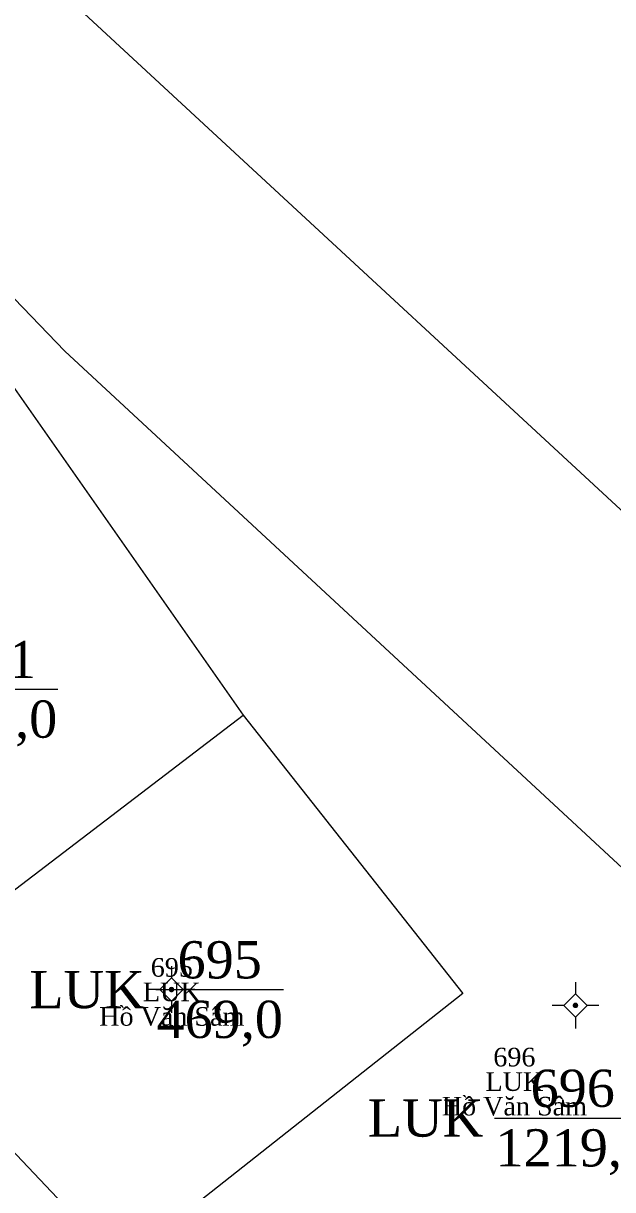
# Model space of a CAD drawing. Header units: metres. Extents: x 543340 to 549474, y 1840490 to 1845220.
# Drawn here: x 546958.9 to 546990.5, y 1842312.6 to 1842375.3 of the extents above; entities that cross this region are included whole.
import ezdxf
from ezdxf.enums import TextEntityAlignment as Align

# ---------------------------------------------------------------- set-up
doc = ezdxf.new("R2010")
doc.units = ezdxf.units.M
doc.header["$MEASUREMENT"] = 0
for name, color, linetype, lineweight in [('Level 10', 7, 'Continuous', 0), ('Level 11', 7, 'Continuous', 0), ('Level 13', 7, 'Continuous', 0), ('Level 15', 7, 'Continuous', 0), ('Level 2', 7, 'Continuous', 0), ('Level 4', 7, 'Continuous', 0)]:
    doc.layers.add(name, color=color, linetype=linetype, lineweight=lineweight)
doc.styles.add('Style-Times New Roman', font='times.ttf')

# ---------------------------------------------------------------- blocks, each defined once
blk = doc.blocks.new('CENTRD')
at = {"layer": 'Level 11', "linetype": 'Continuous', "lineweight": 0}
h = blk.add_hatch(color=1, dxfattribs=at)
edge = h.paths.add_edge_path()
edge.add_arc((0, 0), 1.5, 0, 360)
at = {"layer": 'Level 11', "color": 1, "linetype": 'Continuous', "lineweight": 0}
for p, q in [((0, 12.5), (0, 6.25)), ((-6.25, 0), (-12.5, 0)), ((0, 6.25), (-6.25, 0)), ((-6.25, 0), (0, -6.25)), ((6.25, 0), (0, 6.25)), ((0, -6.25), (6.25, 0)), ((12.5, 0), (6.25, 0)), ((0, -6.25), (0, -12.5))]:
    blk.add_line(p, q, dxfattribs=at)
blk = doc.blocks.new('N_THUA_60')
at = {"layer": 'Level 13', "color": 1, "linetype": 'Continuous', "lineweight": 0}
blk.add_line((-0.936, 0), (5.92, 0), dxfattribs=at)
at = {"layer": 'Level 13', "color": 5, "linetype": 'Continuous', "lineweight": 0, "style": 'Style-Times New Roman'}
blk.add_text('661', height=2, dxfattribs=at).set_placement((2.492, 1.6), align=Align.MIDDLE_CENTER)
at = {"layer": 'Level 2', "color": 3, "linetype": 'Continuous', "lineweight": 0, "style": 'Style-Times New Roman'}
blk.add_text('LUK', height=2, dxfattribs=at).set_placement((-1.536, 0), align=Align.MIDDLE_RIGHT)
at = {"layer": 'Level 4', "color": 1, "linetype": 'Continuous', "lineweight": 0, "style": 'Style-Times New Roman'}
blk.add_text('543,0', height=2, dxfattribs=at).set_placement((2.492, -1.6), align=Align.MIDDLE_CENTER)
blk = doc.blocks.new('N_THUA_76')
at = {"layer": 'Level 13', "color": 1, "linetype": 'Continuous', "lineweight": 0}
blk.add_line((-0.836, 0), (6.02, 0), dxfattribs=at)
at = {"layer": 'Level 13', "color": 5, "linetype": 'Continuous', "lineweight": 0, "style": 'Style-Times New Roman'}
blk.add_text('695', height=2, dxfattribs=at).set_placement((2.592, 1.6), align=Align.MIDDLE_CENTER)
at = {"layer": 'Level 2', "color": 3, "linetype": 'Continuous', "lineweight": 0, "style": 'Style-Times New Roman'}
blk.add_text('LUK', height=2, dxfattribs=at).set_placement((-1.436, 0), align=Align.MIDDLE_RIGHT)
at = {"layer": 'Level 4', "color": 1, "linetype": 'Continuous', "lineweight": 0, "style": 'Style-Times New Roman'}
blk.add_text('469,0', height=2, dxfattribs=at).set_placement((2.592, -1.6), align=Align.MIDDLE_CENTER)
blk = doc.blocks.new('N_THUA_77')
at = {"layer": 'Level 13', "color": 1, "linetype": 'Continuous', "lineweight": 0}
blk.add_line((-2.009, 0), (6.401, 0), dxfattribs=at)
at = {"layer": 'Level 13', "color": 5, "linetype": 'Continuous', "lineweight": 0, "style": 'Style-Times New Roman'}
blk.add_text('696', height=2, dxfattribs=at).set_placement((2.196, 1.6), align=Align.MIDDLE_CENTER)
at = {"layer": 'Level 2', "color": 3, "linetype": 'Continuous', "lineweight": 0, "style": 'Style-Times New Roman'}
blk.add_text('LUK', height=2, dxfattribs=at).set_placement((-2.609, 0), align=Align.MIDDLE_RIGHT)
at = {"layer": 'Level 4', "color": 1, "linetype": 'Continuous', "lineweight": 0, "style": 'Style-Times New Roman'}
blk.add_text('1219,0', height=2, dxfattribs=at).set_placement((2.196, -1.6), align=Align.MIDDLE_CENTER)

msp = doc.modelspace()

# ---------------------------------------------------------------- linework, layer by layer
at = {"layer": 'Level 10', "color": 7, "lineweight": 0}
for p in [(546958, 1842356.19), (546950.6, 1842322.8)]:
    msp.add_line(p, (546970.67, 1842338.11), dxfattribs=at)
at = {"layer": 'Level 10', "color": 7, "lineweight": 0, "flags": 128}
for points in [[(547000, 1842340.78), (547000, 1842340.79), (546959.75, 1842378.02), (546883.17, 1842418.83)], [(546945.27, 1842374.09), (546961.09, 1842357.67), (546991.05, 1842329.89), (547000, 1842314.68)], [(546970.67, 1842338.11), (546982.47, 1842323.15), (546964.27, 1842308.8), (546964.04, 1842308.62)], [(546950.6, 1842322.8), (546961.95, 1842310.83), (546964.04, 1842308.62)]]:
    msp.add_lwpolyline(points, dxfattribs=at)

# ---------------------------------------------------------------- block references
at = {"layer": 'Level 11', "color": 1, "linetype": 'Continuous', "lineweight": 0, "xscale": 0.1, "yscale": 0.1, "zscale": 0.1}
for p in [(546966.82, 1842323.37), (546988.53, 1842322.52)]:
    msp.add_blockref('CENTRD', p, dxfattribs=at)
at = {"layer": 'Level 2', "color": 3, "linetype": 'Continuous', "lineweight": 0}
for name, p in [('N_THUA_60', (546954.79, 1842339.5)), ('N_THUA_76', (546966.82, 1842323.37)), ('N_THUA_77', (546986.188, 1842316.468))]:
    msp.add_blockref(name, p, dxfattribs=at)

# ---------------------------------------------------------------- texts
at = {"layer": 'Level 15', "color": 1, "linetype": 'Continuous', "lineweight": 0, "char_height": 1, "attachment_point": 5, "line_spacing_factor": 0.790495, "style": 'Style-Times New Roman'}
for s, insert in [('695\\PLUK\\PHồ Văn Sâm', (546966.838, 1842323.233)), ('696\\PLUK\\PHồ Văn Sâm', (546985.248, 1842318.413))]:
    msp.add_mtext(s, dxfattribs=dict(at, insert=insert))

doc.saveas('drawing.dxf')
